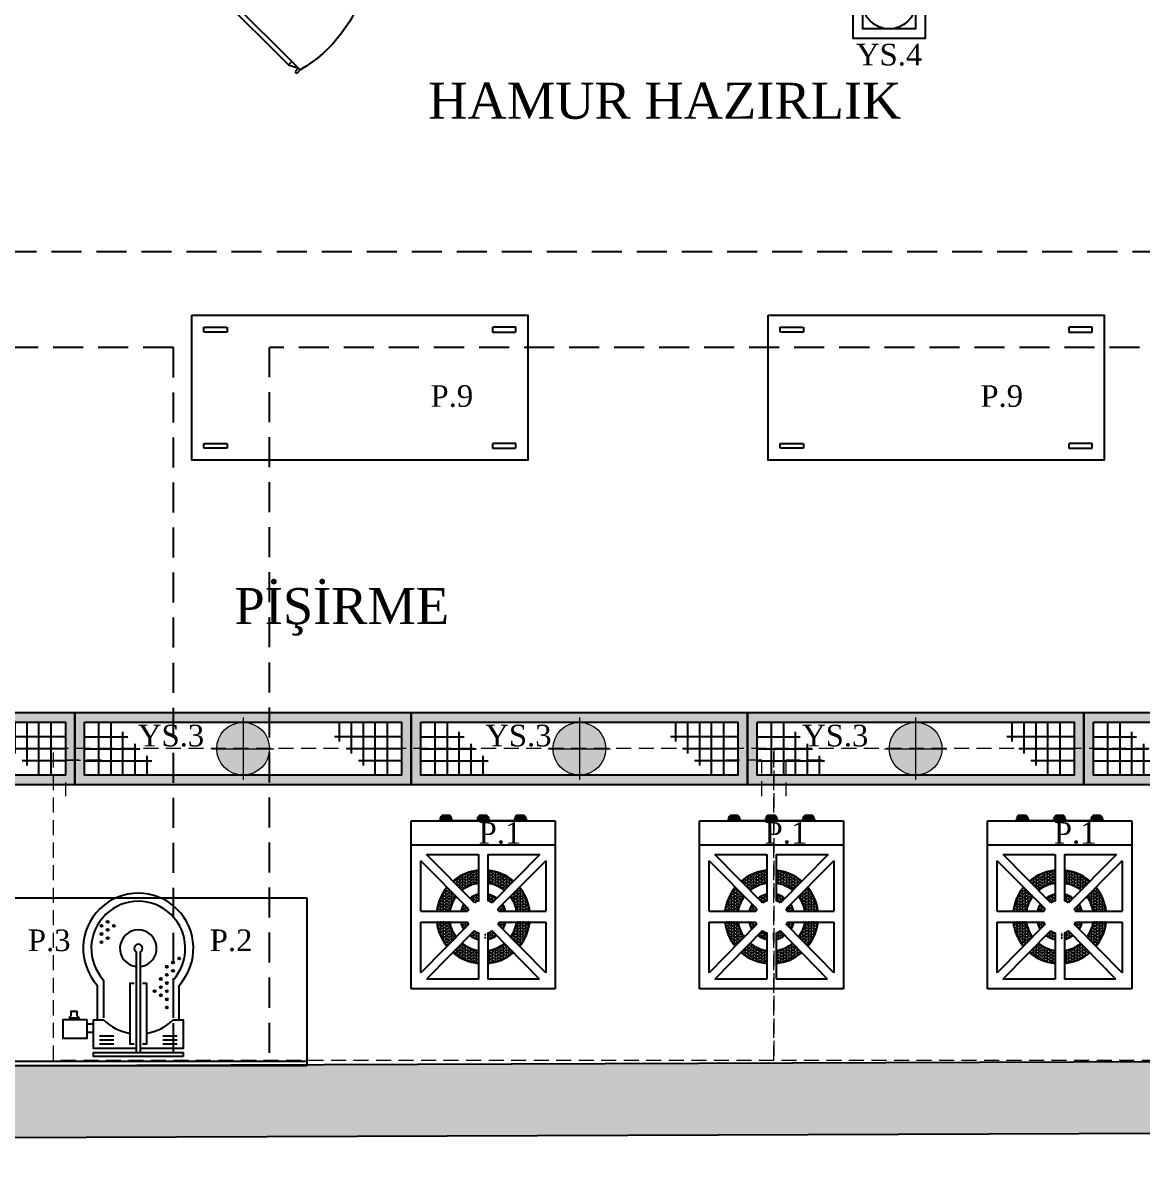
# Model space of a CAD drawing. Header units: millimetres. Extents: x -29311 to -3405, y 28913 to 42880.
# Drawn here: x -24806.7 to -24340.7, y 39277 to 39752.8 of the extents above; entities that cross this region are included whole.
import ezdxf
from ezdxf.enums import TextEntityAlignment as Align

# ---------------------------------------------------------------- set-up
doc = ezdxf.new("R2010")
doc.units = ezdxf.units.MM
for name, pattern in [('DASHDOTX2', [2, 1, -0.5, 0, -0.5]), ('DASHED2', [0.375, 0.25, -0.125]), ('HIDDEN', [0.375, 0.25, -0.125])]:
    doc.linetypes.add(name, pattern=pattern)
for name, color, linetype in [('A-BA', 1, 'Continuous'), ('A-BA-HIDDEN', 136, 'HIDDEN'), ('A-MERDIVEN', 125, 'Continuous'), ('A-MK-SUZGEC', 126, 'Continuous'), ('A-YAZI', 136, 'Continuous'), ('Duvar-200 cm', 7, 'Continuous'), ('Kıtc-002 Çizgi', 7, 'Continuous')]:
    doc.layers.add(name, color=color, linetype=linetype)
for name, color, linetype, lineweight in [('DVL-C', 7, 'DASHDOTX2', 20), ('GRC-Ekipman', 4, 'Continuous', 25), ('tarama-betonarme', 252, 'Continuous', 13), ('TES_SU', 150, 'Continuous', 25), ('yerizg-a', 7, 'Continuous', 15), ('yerizg-b', 7, 'Continuous', 9)]:
    doc.layers.add(name, color=color, linetype=linetype, lineweight=lineweight)
doc.styles.add('YAZ-50', font='times.ttf', dxfattribs={"width": 0.9})
pattern_1 = [(0, (863.9996, -4927.1813), (0, 0.6599112), [0.381, -0.762]), (120, (863.9996, -4927.1813), (-0.5714998634, -0.3299556), [0.381, -0.762]), (60, (864.3806, -4927.1813), (-0.5714998634, 0.3299556), [0.381, -0.762])]
pattern_2 = [(0, (1426.2737, -5386.25986), (0, 0.6599112), [0.381, -0.762]), (120, (1426.2737, -5386.25986), (-0.5714998634, -0.3299556), [0.381, -0.762]), (60, (1426.6547, -5386.25986), (-0.5714998634, 0.3299556), [0.381, -0.762])]
pattern_3 = [(0, (1717.6897, -4372.8711), (0, 0.6599112), [0.381, -0.762]), (120, (1717.6897, -4372.8711), (-0.5714998634, -0.3299556), [0.381, -0.762]), (60, (1718.0707, -4372.8711), (-0.5714998634, 0.3299556), [0.381, -0.762])]

# ---------------------------------------------------------------- blocks, each defined once
blk = doc.blocks.new('ghggfhh')
at = {"color": 7}
blk.add_lwpolyline([(1188.71, 1333.35), (1193.71, 1333.35), (1193.71, 1333.87), (1188.71, 1333.87)], close=True, dxfattribs=at)
blk.add_lwpolyline([(1188.71, 1333), (1189.21, 1332.53), (1189.21, 1332.51, 0.414214), (1190.21, 1331.51), (1192.21, 1331.51, 0.414214), (1193.21, 1332.51), (1193.21, 1332.53), (1193.71, 1333)], format="xyb", dxfattribs=at)
for points in [[(1188.71, 1333), (1190.71, 1333)], [(1189.35, 1332.74), (1193.07, 1332.74)], [(1189.46, 1332.51), (1192.96, 1332.51)], [(1190.71, 1333.35), (1190.71, 1333)], [(1191.71, 1333.35), (1191.71, 1333)], [(1191.71, 1333), (1193.71, 1333)], [(1189.5, 1332.27), (1192.92, 1332.27)], [(1189.62, 1332.04), (1192.79, 1332.04)], [(1189.97, 1331.8), (1192.45, 1331.8)]]:
    blk.add_lwpolyline(points, dxfattribs=at)
blk = doc.blocks.new('OCAK-60X7X60')
h = blk.add_hatch()
h.set_pattern_fill('HEX', scale=0.12, style=0)
h.set_pattern_definition(pattern_1)
h.paths.add_polyline_path([(93930.84, 14924.61, -0.15121), (93941.46, 14929.1), (93941.46, 14923.68, 0.134245), (93934.61, 14920.75)])
h = blk.add_hatch()
h.set_pattern_fill('HEX', scale=0.12, style=0)
h.set_pattern_definition(pattern_3)
edge = h.paths.add_edge_path()
edge.add_line((93956.07, 14924.52), (93952.29, 14920.66))
edge.add_arc((93943.4, 14909.7), 14.11, 410.9409, 442.11)
edge.add_line((93945.33, 14923.68), (93945.33, 14929.1))
edge.add_arc((93943.4, 14909.7), 19.5, 409.4594, 444.2977, ccw=False)
h = blk.add_hatch()
h.set_pattern_fill('HEX', scale=0.12, style=0)
h.set_pattern_definition(pattern_3)
edge = h.paths.add_edge_path()
edge.add_line((93929.45, 14911.86), (93924.02, 14911.86))
edge.add_arc((93943.4, 14909.7), 19.5, 501.0471, 533.6313, ccw=False)
edge.add_line((93928.23, 14921.96), (93932.04, 14918.08))
edge.add_arc((93943.4, 14909.7), 14.11, 503.5829, 531.1846)
edge = h.paths.add_edge_path()
edge.add_line((93924.04, 14907.37), (93929.48, 14907.37))
edge.add_arc((93943.4, 14909.7), 14.11, 189.5061, 216.9537)
edge.add_line((93932.12, 14901.21), (93928.3, 14897.35))
edge.add_arc((93943.4, 14909.7), 19.5, 186.8655, 219.2675, ccw=False)
h = blk.add_hatch()
h.set_pattern_fill('HEX', scale=0.12, style=0)
h.set_pattern_definition(pattern_2)
edge = h.paths.add_edge_path()
edge.add_line((93942.46, 14916.58), (93942.46, 14919.25))
edge.add_arc((93943.4, 14909.7), 9.6, 453.5833, 455.6042, ccw=False)
edge.add_line((93942.8, 14919.28), (93942.8, 14916.62))
edge.add_arc((93943.4, 14909.7), 6.95, 454.9536, 457.7539)
edge = h.paths.add_edge_path()
edge.add_line((93939.68, 14915.57), (93937.79, 14917.49))
edge.add_arc((93943.4, 14909.7), 9.6, 461.6436, 485.6993, ccw=False)
edge.add_line((93941.46, 14919.1), (93941.46, 14916.37))
edge.add_arc((93943.4, 14909.7), 6.95, 466.1905, 482.3617)
h = blk.add_hatch()
h.set_pattern_fill('HEX', scale=0.12, style=0)
h.set_pattern_definition(pattern_2)
edge = h.paths.add_edge_path()
edge.add_line((93949.11, 14917.41), (93947.23, 14915.49))
edge.add_arc((93943.4, 14909.7), 6.95, 416.5128, 433.8095)
edge.add_line((93945.33, 14916.37), (93945.33, 14919.1))
edge.add_arc((93943.4, 14909.7), 9.6, 413.4722, 438.3564, ccw=False)
h = blk.add_hatch()
h.set_pattern_fill('HEX', scale=0.12, style=0)
h.set_pattern_definition(pattern_3)
edge = h.paths.add_edge_path()
edge.add_line((93962.78, 14911.86), (93957.34, 14911.86))
edge.add_arc((93943.4, 14909.7), 14.11, 368.8154, 396.4171)
edge.add_line((93954.75, 14918.08), (93958.56, 14921.96))
edge.add_arc((93943.4, 14909.7), 19.5, 366.3687, 398.9529, ccw=False)
edge = h.paths.add_edge_path()
edge.add_line((93957.32, 14907.37), (93962.76, 14907.37))
edge.add_arc((93943.4, 14909.7), 19.5, 320.7325, 353.1345, ccw=False)
edge.add_line((93958.49, 14897.35), (93954.67, 14901.21))
edge.add_arc((93943.4, 14909.7), 14.11, 323.0463, 350.4939)
h = blk.add_hatch()
h.set_pattern_fill('HEX', scale=0.12, style=0)
h.set_pattern_definition(pattern_2)
edge = h.paths.add_edge_path()
edge.add_line((93936.79, 14911.86), (93934.04, 14911.86))
edge.add_arc((93943.4, 14909.7), 9.6, 507.9452, 526.9784, ccw=False)
edge.add_line((93935.26, 14914.79), (93937.19, 14912.82))
edge.add_arc((93943.4, 14909.7), 6.95, 513.2586, 521.8628)
edge = h.paths.add_edge_path()
edge.add_line((93934.08, 14907.37), (93936.85, 14907.37))
edge.add_arc((93943.4, 14909.7), 6.95, 199.6008, 208.1576)
edge.add_line((93937.27, 14906.42), (93935.34, 14904.47))
edge.add_arc((93943.4, 14909.7), 9.6, 194.0527, 212.9801, ccw=False)
h = blk.add_hatch()
h.set_pattern_fill('HEX', scale=0.12, style=0)
h.set_pattern_definition(pattern_2)
edge = h.paths.add_edge_path()
edge.add_line((93952.75, 14911.86), (93950, 14911.86))
edge.add_arc((93943.4, 14909.7), 6.95, 378.1372, 386.7414)
edge.add_line((93949.6, 14912.82), (93951.53, 14914.79))
edge.add_arc((93943.4, 14909.7), 9.6, 373.0216, 392.0548, ccw=False)
edge = h.paths.add_edge_path()
edge.add_line((93949.94, 14907.37), (93952.71, 14907.37))
edge.add_arc((93943.4, 14909.7), 9.6, 327.0199, 345.9473, ccw=False)
edge.add_line((93951.45, 14904.47), (93949.52, 14906.42))
edge.add_arc((93943.4, 14909.7), 6.95, 331.8424, 340.3992)
h = blk.add_hatch()
h.set_pattern_fill('HEX', scale=0.12, style=0)
h.set_pattern_definition(pattern_1)
h.paths.add_polyline_path([(93939.7, 14903.81, 0.069711), (93941.46, 14903.02), (93941.46, 14900.29, -0.105116), (93937.8, 14901.9)])
h = blk.add_hatch()
h.set_pattern_fill('HEX', scale=0.12, style=0)
h.set_pattern_definition(pattern_2)
edge = h.paths.add_edge_path()
edge.add_line((93945.33, 14900.29), (93945.33, 14903.02))
edge.add_arc((93943.4, 14909.7), 6.95, 286.1905, 302.1412)
edge.add_line((93947.09, 14903.81), (93948.99, 14901.9))
edge.add_arc((93943.4, 14909.7), 9.6, 281.6436, 305.6463, ccw=False)
h = blk.add_hatch()
h.set_pattern_fill('HEX', scale=0.12, style=0)
h.set_pattern_definition(pattern_3)
edge = h.paths.add_edge_path()
edge.add_line((93930.79, 14894.82), (93934.6, 14898.66))
edge.add_arc((93943.4, 14909.7), 14.11, 231.4423, 262.11)
edge.add_line((93941.46, 14895.72), (93941.46, 14890.29))
edge.add_arc((93943.4, 14909.7), 19.5, 229.7403, 264.2977, ccw=False)
h = blk.add_hatch()
h.set_pattern_fill('HEX', scale=0.12, style=0)
h.set_pattern_definition(pattern_3)
edge = h.paths.add_edge_path()
edge.add_line((93952.19, 14898.66), (93956, 14894.82))
edge.add_arc((93943.4, 14909.7), 19.5, 275.7023, 310.2597, ccw=False)
edge.add_line((93945.33, 14890.29), (93945.33, 14895.72))
edge.add_arc((93943.4, 14909.7), 14.11, 277.89, 308.5577)
at = {"color": 7}
for p, q in [((93913.4, 14869.7), (93913.4, 14939.7)), ((93913.4, 14939.7), (93973.4, 14939.7)), ((93913.4, 14879.7), (93913.4, 14939.7)), ((93913.4, 14939.7), (93973.4, 14939.7)), ((93973.4, 14939.7), (93973.4, 14869.7)), ((93973.4, 14939.7), (93973.4, 14879.7)), ((93917.4, 14911.86), (93917.4, 14933)), ((93917.4, 14933), (93937.19, 14912.82)), ((93920.01, 14935.7), (93941.46, 14935.7)), ((93920.01, 14935.7), (93939.68, 14915.57)), ((93941.46, 14916.37), (93941.46, 14935.7)), ((93945.33, 14935.7), (93967.02, 14935.7)), ((93945.33, 14916.37), (93945.33, 14935.7)), ((93947.23, 14915.49), (93967.02, 14935.7)), ((93949.6, 14912.82), (93969.4, 14933)), ((93969.4, 14933), (93969.4, 14911.86)), ((93917.4, 14886.34), (93917.4, 14907.37)), ((93917.4, 14886.34), (93937.27, 14906.42)), ((93949.52, 14906.42), (93969.4, 14886.34)), ((93969.4, 14907.37), (93969.4, 14886.34)), ((93919.79, 14883.7), (93939.7, 14903.81)), ((93941.46, 14883.7), (93941.46, 14903.02)), ((93945.33, 14883.7), (93945.33, 14903.02)), ((93947.09, 14903.81), (93967, 14883.7)), ((93941.46, 14883.7), (93919.79, 14883.7)), ((93967, 14883.7), (93945.33, 14883.7)), ((93973.4, 14879.7), (93913.4, 14879.7)), ((93973.4, 14879.7), (93913.4, 14879.7))]:
    blk.add_line(p, q, dxfattribs=at)
blk.add_line((93930.45, 14869.7), (93956.45, 14869.7))
for points in [[(93936.79, 14911.86), (93917.4, 14911.86)], [(93969.4, 14911.86), (93950, 14911.86)], [(93936.85, 14907.37), (93917.4, 14907.37)], [(93969.4, 14907.37), (93949.94, 14907.37)], [(93973.4, 14869.7), (93913.4, 14869.7)]]:
    blk.add_lwpolyline(points, dxfattribs=at)
for radius, start, end in [(19.5, 95.7023, 130.0965), (19.5, 49.4594, 84.2977), (14.11, 97.89, 128.4738), (14.11, 50.9409, 82.11), (19.5, 141.0471, 173.6313), (9.6, 101.6436, 125.6993), (9.6, 53.4722, 78.3564), (19.5, 6.3687, 38.9529), (14.11, 143.5829, 171.1846), (9.6, 147.9452, 166.9784), (6.95, 106.1905, 122.3617), (6.95, 106.1905, 122.3617), (6.95, 56.5128, 74.2519), (6.95, 56.5128, 73.8095), (9.6, 13.0216, 32.0548), (14.11, 8.8154, 36.4171), (6.95, 153.2586, 161.8628), (6.95, 153.2586, 161.8628), (6.95, 18.1372, 26.7414), (19.5, 186.8655, 219.2675), (14.11, 189.5061, 216.9537), (9.6, 194.0527, 212.9801), (6.95, 199.6008, 208.1576), (6.95, 199.6008, 208.1576), (6.95, 331.8424, 340.3992), (9.6, 327.0199, 345.9473), (14.11, 323.0463, 350.4939), (19.5, 320.7325, 353.1345), (9.6, 234.3537, 258.3564), (6.95, 237.8588, 253.8095), (6.95, 237.8588, 253.8095), (6.95, 284.7098, 302.1412), (6.95, 286.1905, 302.1412), (9.6, 281.6436, 305.6463), (19.5, 229.7403, 264.2977), (14.11, 231.4423, 262.11), (14.11, 277.89, 308.5577), (19.5, 275.7023, 310.2597)]:
    blk.add_arc((93943.4, 14909.7), radius, start, end, dxfattribs=at)
at = {"color": 7, "xscale": -1}
for p in [(95119.16, 13535.82), (95134.66, 13535.82), (95150.16, 13535.82)]:
    blk.add_blockref('ghggfhh', p, dxfattribs=at)
blk = doc.blocks.new('Y-SIFON')
at = {"layer": 'yerizg-a', "color": 0, "linetype": 'Continuous'}
blk.add_circle((0, 0), 11, dxfattribs=at)
at = {"layer": 'yerizg-b', "color": 0, "linetype": 'DASHED2'}
for points in [[(0, 13), (0, -13)], [(-13, 0), (13, 0)]]:
    blk.add_lwpolyline(points, dxfattribs=at)
blk = doc.blocks.new('YS-140')
at = {"layer": 'TES_SU'}
h = blk.add_hatch(color=256, dxfattribs=at)
h.dxf.hatch_style = 1
h.paths.add_polyline_path([(93060.76, 14334.18), (93060.76, 14304.18), (93200.76, 14304.18), (93200.76, 14334.18)])
h.paths.add_polyline_path([(93064.76, 14330.18), (93196.76, 14330.18), (93196.76, 14308.18), (93064.76, 14308.18)], flags=16)
h.paths.add_polyline_path([(93080.76, 14324.18), (93080.76, 14319.18), (93085.76, 14319.18), (93085.76, 14314.18), (93070.76, 14314.18), (93070.76, 14324.18)], flags=0)
h.paths.add_polyline_path([(93119.76, 14319.18, -1), (93141.76, 14319.18, -1)], flags=16)
h.paths.add_polyline_path([(93190.76, 14324.18), (93190.76, 14314.18), (93180.76, 14314.18), (93180.76, 14319.18), (93175.76, 14319.18), (93175.76, 14324.18)], flags=0)
for p, q in [((93070.76, 14308.18), (93070.76, 14330.18)), ((93075.76, 14330.18), (93075.76, 14308.18)), ((93170.76, 14330.18), (93170.76, 14322.18)), ((93175.76, 14330.18), (93175.76, 14317.18)), ((93180.76, 14330.18), (93180.76, 14312.18)), ((93185.76, 14308.18), (93185.76, 14330.18)), ((93190.76, 14330.18), (93190.76, 14308.18)), ((93064.76, 14324.18), (93082.76, 14324.18)), ((93080.76, 14308.18), (93080.76, 14326.18)), ((93196.76, 14324.18), (93168.76, 14324.18)), ((93064.76, 14319.18), (93087.76, 14319.18)), ((93085.76, 14308.18), (93085.76, 14321.18)), ((93196.76, 14319.18), (93173.76, 14319.18)), ((93064.76, 14314.18), (93092.76, 14314.18)), ((93090.76, 14308.18), (93090.76, 14316.18)), ((93196.76, 14314.18), (93178.76, 14314.18))]:
    blk.add_line(p, q, dxfattribs=at)
at = {"layer": 'TES_SU', "color": 0}
blk.add_lwpolyline([(93060.76, 14334.18), (93200.76, 14334.18), (93200.76, 14304.18), (93060.76, 14304.18)], close=True, dxfattribs=at)
at = {"layer": 'TES_SU'}
blk.add_lwpolyline([(93064.76, 14330.18), (93196.76, 14330.18), (93196.76, 14308.18), (93064.76, 14308.18)], close=True, dxfattribs=at)
blk.add_blockref('Y-SIFON', (93130.76, 14319.18), dxfattribs=at)
blk = doc.blocks.new('dav-300')
at = {"layer": 'DVL-C', "color": 0, "linetype": 'HIDDEN', "ltscale": 25}
for p, q in [((93575.02, 14238.19), (93590.02, 14238.19)), ((93865.02, 14238.19), (93850.02, 14238.19))]:
    blk.add_line(p, q, dxfattribs=at)
blk.add_lwpolyline([(93870.02, 14113.19), (93570.02, 14113.19), (93570.02, 14243.19), (93870.02, 14243.19)], close=True, dxfattribs=at)
for points in [[(93590.02, 14238.19), (93575.02, 14238.19), (93575.02, 14223.19)], [(93865.02, 14223.19), (93865.02, 14238.19), (93850.02, 14238.19)]]:
    blk.add_lwpolyline(points, dxfattribs=at)
blk = doc.blocks.new('CTezg.150-70')
for p, q in [((-150, 0), (0, 0)), ((-150, -70), (-150, 0)), ((0, 0), (0, -70)), ((0, -2), (-150, -2)), ((0, -70), (-150, -70))]:
    blk.add_line(p, q)
blk = doc.blocks.new('DÖNER')
blk.add_lwpolyline([(-114.7, 381.8), (325.3, 381.8), (325.3, 361.8), (-114.7, 361.8)], close=True)
for points in [[(65.3, 268.6, 0.155357), (-64.7, 201.8), (-114.7, 201.8), (-114.7, 341.8), (95.3, 341.8)], [(115.3, 341.8), (325.3, 341.8), (325.3, 201.8), (275.3, 201.8, 0.155357), (145.3, 268.6)]]:
    blk.add_lwpolyline(points, format="xyb")
at = {"color": 251}
for points in [[(95.3, 361.8), (95.3, -130.9)], [(115.3, -130.9), (115.3, 361.8)], [(-84.7, 321.8), (-14.7, 321.8)], [(-84.7, 301.8), (-14.7, 301.8)], [(-84.7, 281.8), (-14.7, 281.8)], [(85.3, 21.8), (65.3, 21.8), (65.3, 321.8), (85.3, 321.8)], [(125.3, 321.8), (145.3, 321.8), (145.3, 21.8), (125.3, 21.8)], [(225.3, 321.8), (295.3, 321.8)], [(225.3, 301.8), (295.3, 301.8)], [(225.3, 281.8), (295.3, 281.8)], [(355.3, 261.8), (325.3, 261.8)], [(355.3, 221.8), (325.3, 221.8)], [(445.3, 191.8), (395.3, 191.8), (405.3, 181.8), (405.3, 161.8), (435.3, 161.8), (435.3, 181.8), (445.3, 191.8)]]:
    blk.add_lwpolyline(points, dxfattribs=at)
blk.add_lwpolyline([(355.3, 201.8), (475.3, 201.8), (475.3, 291.8), (355.3, 291.8)], close=True, dxfattribs=at)
for points in [[(-94.7, 201.8), (-94.7, 31.8)], [(-64.7, 7), (-64.7, 191.8)], [(275.3, 7), (275.3, 191.8)], [(305.3, 201.8), (305.3, 31.8)]]:
    blk.add_lwpolyline(points)
for centre in [(-34.7, 141.8), (-34.7, 101.8), (-34.7, 61.8), (-4.7, 81.8), (25.3, 61.8), (-34.7, 21.8), (-4.7, 41.8), (-4.7, 1.8), (-64.7, -38.2), (-34.7, -18.2), (-34.7, -58.2), (-94.7, -98.2), (-64.7, -78.2), (255.3, -198.2), (285.3, -178.2), (285.3, -218.2), (225.3, -258.2), (255.3, -238.2), (255.3, -278.2), (285.3, -258.2)]:
    blk.add_circle(centre, 5, dxfattribs=at)
for radius, start, end in [(270, 137.7946, 42.2054), (230.2, 137.5981, 42.4019)]:
    blk.add_arc((105.3, -148.2), radius, start, end)
for radius, start, end in [(90, 96.3794, 83.6206), (20, 120, 60)]:
    blk.add_arc((105.3, -148.2), radius, start, end, dxfattribs=at)
blk = doc.blocks.new('Frenox Depo Tipi Dolpa Tek Kapı')
for p, q in [((70, 81), (0, 81)), ((0, 81), (0, 0)), ((70, 0), (70, 81)), ((0, 0), (70, 0))]:
    blk.add_line(p, q)
at = {"color": 251}
for p, q in [((67, 78), (3, 78)), ((3, 78), (3, 4)), ((67, 4), (67, 78)), ((3, 4), (67, 4))]:
    blk.add_line(p, q, dxfattribs=at)
at = {"color": 251, "linetype": 'Continuous'}
for p, q in [((2.95, 4), (67.05, 4)), ((62.22, 0), (30.17, -32.06)), ((65.05, 0), (35.11, -29.94)), ((33.7, -28.52), (35.11, -29.94)), ((30.17, -32.06), (31.58, -33.47)), ((35.11, -29.94), (30.87, -31.35)), ((30.87, -31.35), (32.29, -32.76)), ((32.29, -32.76), (31.58, -33.47))]:
    blk.add_line(p, q, dxfattribs=at)
for centre, radius, start, end in [((59.94, 18.71), 58.86, 194.4777, 239.613), ((61.96, 4.05), 5.1, 307.4032, 359.4667)]:
    blk.add_arc(centre, radius, start, end, dxfattribs=at)
blk = doc.blocks.new('HarekeliT.140-60')
blk.add_lwpolyline([(-139.95, 0), (0, 0), (0, -60.39), (-139.95, -60.39)], close=True)
at = {"color": 253, "linetype": 'HIDDEN'}
for points in [[(-134.95, -5), (-125.23, -5), (-125.23, -7.01), (-134.95, -7.01)], [(-5, -5), (-14.72, -5), (-14.72, -7.01), (-5, -7.01)], [(-134.95, -53.38), (-125.23, -53.38), (-125.23, -55.39), (-134.95, -55.39)], [(-5, -53.38), (-14.72, -53.38), (-14.72, -55.39), (-5, -55.39)]]:
    blk.add_lwpolyline(points, close=True, dxfattribs=at)
blk = doc.blocks.new('süzgeç')
at = {"layer": 'A-MK-SUZGEC'}
for points in [[(85730.95, 14926.1), (85760.95, 14926.1), (85760.95, 14896.1), (85730.95, 14896.1)], [(85734.95, 14922.1), (85756.95, 14922.1), (85756.95, 14900.1), (85734.95, 14900.1)]]:
    blk.add_lwpolyline(points, close=True, dxfattribs=at)
for points in [[(85745.95, 14914.21), (85745.95, 14907.99)], [(85749.06, 14911.1), (85742.84, 14911.1)]]:
    blk.add_lwpolyline(points, dxfattribs=at)
blk.add_circle((85745.95, 14911.1), 11, dxfattribs=at)
blk = doc.blocks.new('2. bodrum kat kirişileri')
at = {"layer": 'A-BA-HIDDEN', "ltscale": 50}
for points in [[(1886.63, -22735.07), (3352.13, -22735.07)], [(2199.86, -22775.07), (1886.63, -22775.07)], [(2199.86, -23068.69), (2199.86, -22775.07)], [(3352.13, -22775.07), (2239.86, -22775.07)], [(2239.86, -23068.55), (2239.86, -22775.07)]]:
    blk.add_lwpolyline(points, dxfattribs=at)

msp = doc.modelspace()

# ---------------------------------------------------------------- hatches: boundary and pattern name
at = {"layer": 'tarama-betonarme'}
h = msp.add_hatch(dxfattribs=at)
h.set_pattern_fill('ANSI35', color=256, scale=25, style=0)
h.set_pattern_definition([(45, (-75202.6075, 54657.0166), (-4.4194174, 4.4194174), []), (45, (-75198.188, 54657.0166), (-4.4194174, 4.4194174), [7.8125, -1.5625, 0, -1.5625])])
h.paths.add_polyline_path([(-28111.42, 39307.05), (-28347.33, 41114.45), (-23542.77, 41300.68), (-23161.07, 39324.64)], flags=16)
h.paths.add_polyline_path([(-28137.74, 39276.95), (-28381.33, 41143.15), (-23518.2, 41331.65), (-23124.74, 39294.77)])

# ---------------------------------------------------------------- linework, layer by layer
at = {"layer": 'A-BA'}
msp.add_line((-23124.74, 39294.77), (-28137.74, 39276.95), dxfattribs=at)
msp.add_lwpolyline([(-28347.33, 41114.45), (-28111.42, 39307.05), (-23161.07, 39324.64)], dxfattribs=at)

# ---------------------------------------------------------------- block references
at = {"rotation": 180}
for p in [(69328.38, 54290.41), (69448.38, 54290.41), (69568.38, 54290.41)]:
    msp.add_blockref('OCAK-60X7X60', p, dxfattribs=at)
at = {"layer": 'A-MERDIVEN'}
msp.add_blockref('2. bodrum kat kirişileri', (-26943.91, 62392.7), dxfattribs=at)
at = {"layer": 'A-MK-SUZGEC'}
msp.add_blockref('süzgeç', (-110192, 24850.17), dxfattribs=at)
at = {"layer": 'Duvar-200 cm'}
for name, p in [('YS-140', (-117985.77, 25131.53)), ('YS-140', (-117845.77, 25131.53)), ('YS-140', (-117705.77, 25131.53)), ('YS-140', (-117565.77, 25131.53)), ('YS-140', (-117425.77, 25131.53)), ('dav-300', (-118364.03, 25207.78)), ('dav-300', (-118064.03, 25207.78))]:
    msp.add_blockref(name, p, dxfattribs=at)
at = {"layer": 'GRC-Ekipman'}
for p in [(-24596.47, 39631.14), (-24356.47, 39631.14)]:
    msp.add_blockref('HarekeliT.140-60', p, dxfattribs=at)
at = {"layer": 'GRC-Ekipman', "xscale": 0.0850000000003092, "yscale": 0.0850000000003092, "zscale": 0.0850000000003092, "rotation": 180}
msp.add_blockref('DÖNER', (-24749.69, 39355.02), dxfattribs=at)
at = {"layer": 'Kıtc-002 Çizgi', "lineweight": -2, "xscale": -1}
msp.add_blockref('Frenox Depo Tipi Dolpa Tek Kapı', (-24661.05, 39765.27), dxfattribs=at)
at = {"layer": 'Kıtc-002 Çizgi', "lineweight": -2, "rotation": 180}
msp.add_blockref('CTezg.150-70', (-24838.42, 39318.68), dxfattribs=at)

# ---------------------------------------------------------------- texts
at = {"layer": 'A-YAZI', "color": 7, "style": 'YAZ-50'}
for s, p in [('YS.4', (-24446.05, 39735.12)), ('P.9', (-24628.09, 39593.01)), ('P.9', (-24399.16, 39593.01)), ('YS.3', (-24745.01, 39451.68)), ('YS.3', (-24600.38, 39451.68)), ('YS.3', (-24468.48, 39451.68)), ('P.1', (-24608.05, 39411.19)), ('P.1', (-24488.99, 39411.19)), ('P.1', (-24368.56, 39411.19)), ('P.3', (-24795.73, 39366.46)), ('P.2', (-24720.01, 39366.46))]:
    msp.add_text(s, height=9, dxfattribs=at).set_placement(p, align=Align.CENTER)
at = {"layer": 'A-YAZI', "style": 'YAZ-50'}
for s, p in [('HAMUR HAZIRLIK', (-24539.45, 39712.9)), ('PİŞİRME', (-24673.91, 39502.57))]:
    msp.add_text(s, height=15, dxfattribs=at).set_placement(p, align=Align.CENTER)

doc.saveas('drawing.dxf')
